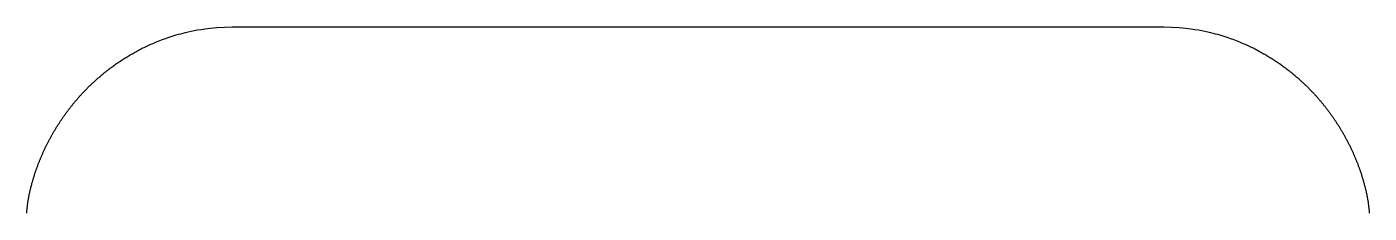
# Model space of a CAD drawing. Header units: metres. Extents: x -72 to 72, y 40 to 60.
import ezdxf

# ---------------------------------------------------------------- set-up
doc = ezdxf.new("R2010")
doc.units = ezdxf.units.M

msp = doc.modelspace()

# ---------------------------------------------------------------- linework, layer by layer
at = {"layer": 'PROFILE', "color": 1, "flags": 128}
msp.add_lwpolyline([(-72.03, 40), (-72.03, 40.07), (-72.03, 40.13), (-72.02, 40.2), (-72.02, 40.27), (-72.02, 40.33), (-72.01, 40.4), (-72, 40.47), (-72, 40.54), (-71.99, 40.6), (-71.98, 40.67), (-71.98, 40.74), (-71.97, 40.8), (-71.96, 40.87), (-71.95, 40.94), (-71.94, 41), (-71.93, 41.07), (-71.92, 41.14), (-71.91, 41.2), (-71.9, 41.27), (-71.89, 41.34), (-71.88, 41.4), (-71.87, 41.47), (-71.86, 41.54), (-71.84, 41.61), (-71.83, 41.67), (-71.82, 41.74), (-71.81, 41.81), (-71.79, 41.87), (-71.78, 41.94), (-71.77, 42.01), (-71.75, 42.07), (-71.74, 42.14), (-71.72, 42.21), (-71.71, 42.27), (-71.7, 42.34), (-71.68, 42.41), (-71.66, 42.47), (-71.65, 42.54), (-71.63, 42.61), (-71.62, 42.68), (-71.6, 42.74), (-71.58, 42.81), (-71.57, 42.88), (-71.55, 42.94), (-71.53, 43.01), (-71.51, 43.08), (-71.5, 43.14), (-71.48, 43.21), (-71.46, 43.28), (-71.44, 43.34), (-71.42, 43.41), (-71.4, 43.48), (-71.38, 43.55), (-71.37, 43.61), (-71.35, 43.68), (-71.33, 43.75), (-71.3, 43.81), (-71.28, 43.88), (-71.26, 43.95), (-71.24, 44.01), (-71.22, 44.08), (-71.2, 44.15), (-71.18, 44.21), (-71.16, 44.28), (-71.13, 44.35), (-71.11, 44.41), (-71.09, 44.48), (-71.07, 44.55), (-71.04, 44.62), (-71.02, 44.68), (-71, 44.75), (-70.97, 44.82), (-70.95, 44.88), (-70.92, 44.95), (-70.9, 45.02), (-70.87, 45.08), (-70.85, 45.15), (-70.82, 45.22), (-70.8, 45.28), (-70.77, 45.35), (-70.75, 45.42), (-70.72, 45.48), (-70.69, 45.55), (-70.67, 45.62), (-70.64, 45.69), (-70.61, 45.75), (-70.58, 45.82), (-70.56, 45.89), (-70.53, 45.95), (-70.5, 46.02), (-70.47, 46.09), (-70.44, 46.15), (-70.41, 46.22), (-70.39, 46.29), (-70.36, 46.35), (-70.33, 46.42), (-70.3, 46.49), (-70.27, 46.56), (-70.24, 46.62), (-70.2, 46.69), (-70.17, 46.76), (-70.14, 46.82), (-70.11, 46.89), (-70.08, 46.96), (-70.05, 47.02), (-70.02, 47.09), (-69.98, 47.16), (-69.95, 47.22), (-69.92, 47.29), (-69.88, 47.36), (-69.85, 47.42), (-69.82, 47.49), (-69.78, 47.56), (-69.75, 47.63), (-69.71, 47.69), (-69.68, 47.76), (-69.64, 47.83), (-69.61, 47.89), (-69.57, 47.96), (-69.54, 48.03), (-69.5, 48.09), (-69.46, 48.16), (-69.43, 48.23), (-69.39, 48.29), (-69.35, 48.36), (-69.31, 48.43), (-69.28, 48.49), (-69.24, 48.56), (-69.2, 48.63), (-69.16, 48.7), (-69.12, 48.76), (-69.08, 48.83), (-69.04, 48.9), (-69, 48.96), (-68.96, 49.03), (-68.92, 49.1), (-68.88, 49.16), (-68.84, 49.23), (-68.8, 49.3), (-68.75, 49.36), (-68.71, 49.43), (-68.67, 49.5), (-68.63, 49.57), (-68.58, 49.63), (-68.54, 49.7), (-68.5, 49.77), (-68.45, 49.83), (-68.41, 49.9), (-68.36, 49.97), (-68.32, 50.03), (-68.27, 50.1), (-68.23, 50.17), (-68.18, 50.23), (-68.13, 50.3), (-68.09, 50.37), (-68.04, 50.43), (-67.99, 50.5), (-67.94, 50.57), (-67.9, 50.64), (-67.85, 50.7), (-67.8, 50.77), (-67.75, 50.84), (-67.7, 50.9), (-67.65, 50.97), (-67.6, 51.04), (-67.55, 51.1), (-67.5, 51.17), (-67.45, 51.24), (-67.39, 51.3), (-67.34, 51.37), (-67.29, 51.44), (-67.24, 51.51), (-67.18, 51.57), (-67.13, 51.64), (-67.08, 51.71), (-67.02, 51.77), (-66.97, 51.84), (-66.91, 51.91), (-66.85, 51.97), (-66.8, 52.04), (-66.74, 52.11), (-66.68, 52.17), (-66.63, 52.24), (-66.57, 52.31), (-66.51, 52.37), (-66.45, 52.44), (-66.39, 52.51), (-66.33, 52.58), (-66.27, 52.64), (-66.21, 52.71), (-66.15, 52.78), (-66.09, 52.84), (-66.02, 52.91), (-65.96, 52.98), (-65.9, 53.04), (-65.83, 53.11), (-65.77, 53.18), (-65.71, 53.24), (-65.64, 53.31), (-65.57, 53.38), (-65.51, 53.44), (-65.44, 53.51), (-65.37, 53.58), (-65.31, 53.65), (-65.24, 53.71), (-65.17, 53.78), (-65.1, 53.85), (-65.03, 53.91), (-64.96, 53.98), (-64.88, 54.05), (-64.81, 54.11), (-64.74, 54.18), (-64.67, 54.25), (-64.59, 54.31), (-64.52, 54.38), (-64.44, 54.45), (-64.37, 54.52), (-64.29, 54.58), (-64.21, 54.65), (-64.13, 54.72), (-64.05, 54.78), (-63.98, 54.85), (-63.89, 54.92), (-63.81, 54.98), (-63.73, 55.05), (-63.65, 55.12), (-63.57, 55.18), (-63.48, 55.25), (-63.4, 55.32), (-63.31, 55.38), (-63.22, 55.45), (-63.14, 55.52), (-63.05, 55.59), (-62.96, 55.65), (-62.87, 55.72), (-62.78, 55.79), (-62.68, 55.85), (-62.59, 55.92), (-62.5, 55.99), (-62.4, 56.05), (-62.3, 56.12), (-62.21, 56.19), (-62.11, 56.25), (-62.01, 56.32), (-61.91, 56.39), (-61.8, 56.45), (-61.7, 56.52), (-61.6, 56.59), (-61.49, 56.66), (-61.38, 56.72), (-61.27, 56.79), (-61.16, 56.86), (-61.05, 56.92), (-60.94, 56.99), (-60.83, 57.06), (-60.71, 57.12), (-60.59, 57.19), (-60.47, 57.26), (-60.35, 57.32), (-60.23, 57.39), (-60.1, 57.46), (-59.97, 57.53), (-59.85, 57.59), (-59.71, 57.66), (-59.58, 57.73), (-59.45, 57.79), (-59.31, 57.86), (-59.17, 57.93), (-59.02, 57.99), (-58.88, 58.06), (-58.73, 58.13), (-58.58, 58.19), (-58.42, 58.26), (-58.26, 58.33), (-58.1, 58.39), (-57.94, 58.46), (-57.77, 58.53), (-57.59, 58.6), (-57.41, 58.66), (-57.23, 58.73), (-57.04, 58.8), (-56.85, 58.86), (-56.64, 58.93), (-56.44, 59), (-56.22, 59.06), (-56, 59.13), (-55.76, 59.2), (-55.52, 59.26), (-55.27, 59.33), (-55, 59.4), (-54.71, 59.46), (-54.41, 59.53), (-54.08, 59.6), (-53.72, 59.67), (-53.33, 59.73), (-52.88, 59.8), (-52.34, 59.87), (-51.64, 59.93), (-50, 60), (50, 60), (51.64, 59.93), (52.34, 59.87), (52.88, 59.8), (53.33, 59.73), (53.72, 59.67), (54.08, 59.6), (54.41, 59.53), (54.71, 59.46), (55, 59.4), (55.27, 59.33), (55.52, 59.26), (55.76, 59.2), (56, 59.13), (56.22, 59.06), (56.44, 59), (56.64, 58.93), (56.85, 58.86), (57.04, 58.8), (57.23, 58.73), (57.41, 58.66), (57.59, 58.6), (57.77, 58.53), (57.94, 58.46), (58.1, 58.39), (58.26, 58.33), (58.42, 58.26), (58.58, 58.19), (58.73, 58.13), (58.88, 58.06), (59.02, 57.99), (59.17, 57.93), (59.31, 57.86), (59.45, 57.79), (59.58, 57.73), (59.71, 57.66), (59.85, 57.59), (59.97, 57.53), (60.1, 57.46), (60.23, 57.39), (60.35, 57.32), (60.47, 57.26), (60.59, 57.19), (60.71, 57.12), (60.83, 57.06), (60.94, 56.99), (61.05, 56.92), (61.16, 56.86), (61.27, 56.79), (61.38, 56.72), (61.49, 56.66), (61.6, 56.59), (61.7, 56.52), (61.8, 56.45), (61.91, 56.39), (62.01, 56.32), (62.11, 56.25), (62.21, 56.19), (62.3, 56.12), (62.4, 56.05), (62.5, 55.99), (62.59, 55.92), (62.68, 55.85), (62.78, 55.79), (62.87, 55.72), (62.96, 55.65), (63.05, 55.59), (63.14, 55.52), (63.22, 55.45), (63.31, 55.38), (63.4, 55.32), (63.48, 55.25), (63.57, 55.18), (63.65, 55.12), (63.73, 55.05), (63.81, 54.98), (63.89, 54.92), (63.98, 54.85), (64.05, 54.78), (64.13, 54.72), (64.21, 54.65), (64.29, 54.58), (64.37, 54.52), (64.44, 54.45), (64.52, 54.38), (64.59, 54.31), (64.67, 54.25), (64.74, 54.18), (64.81, 54.11), (64.88, 54.05), (64.96, 53.98), (65.03, 53.91), (65.1, 53.85), (65.17, 53.78), (65.24, 53.71), (65.31, 53.65), (65.37, 53.58), (65.44, 53.51), (65.51, 53.44), (65.57, 53.38), (65.64, 53.31), (65.71, 53.24), (65.77, 53.18), (65.83, 53.11), (65.9, 53.04), (65.96, 52.98), (66.02, 52.91), (66.09, 52.84), (66.15, 52.78), (66.21, 52.71), (66.27, 52.64), (66.33, 52.58), (66.39, 52.51), (66.45, 52.44), (66.51, 52.37), (66.57, 52.31), (66.63, 52.24), (66.68, 52.17), (66.74, 52.11), (66.8, 52.04), (66.85, 51.97), (66.91, 51.91), (66.97, 51.84), (67.02, 51.77), (67.08, 51.71), (67.13, 51.64), (67.18, 51.57), (67.24, 51.51), (67.29, 51.44), (67.34, 51.37), (67.39, 51.3), (67.45, 51.24), (67.5, 51.17), (67.55, 51.1), (67.6, 51.04), (67.65, 50.97), (67.7, 50.9), (67.75, 50.84), (67.8, 50.77), (67.85, 50.7), (67.9, 50.64), (67.94, 50.57), (67.99, 50.5), (68.04, 50.43), (68.09, 50.37), (68.13, 50.3), (68.18, 50.23), (68.23, 50.17), (68.27, 50.1), (68.32, 50.03), (68.36, 49.97), (68.41, 49.9), (68.45, 49.83), (68.5, 49.77), (68.54, 49.7), (68.58, 49.63), (68.63, 49.57), (68.67, 49.5), (68.71, 49.43), (68.75, 49.36), (68.8, 49.3), (68.84, 49.23), (68.88, 49.16), (68.92, 49.1), (68.96, 49.03), (69, 48.96), (69.04, 48.9), (69.08, 48.83), (69.12, 48.76), (69.16, 48.7), (69.2, 48.63), (69.24, 48.56), (69.28, 48.49), (69.31, 48.43), (69.35, 48.36), (69.39, 48.29), (69.43, 48.23), (69.46, 48.16), (69.5, 48.09), (69.54, 48.03), (69.57, 47.96), (69.61, 47.89), (69.64, 47.83), (69.68, 47.76), (69.71, 47.69), (69.75, 47.63), (69.78, 47.56), (69.82, 47.49), (69.85, 47.42), (69.88, 47.36), (69.92, 47.29), (69.95, 47.22), (69.98, 47.16), (70.02, 47.09), (70.05, 47.02), (70.08, 46.96), (70.11, 46.89), (70.14, 46.82), (70.17, 46.76), (70.2, 46.69), (70.24, 46.62), (70.27, 46.56), (70.3, 46.49), (70.33, 46.42), (70.36, 46.35), (70.39, 46.29), (70.41, 46.22), (70.44, 46.15), (70.47, 46.09), (70.5, 46.02), (70.53, 45.95), (70.56, 45.89), (70.58, 45.82), (70.61, 45.75), (70.64, 45.69), (70.67, 45.62), (70.69, 45.55), (70.72, 45.48), (70.75, 45.42), (70.77, 45.35), (70.8, 45.28), (70.82, 45.22), (70.85, 45.15), (70.87, 45.08), (70.9, 45.02), (70.92, 44.95), (70.95, 44.88), (70.97, 44.82), (71, 44.75), (71.02, 44.68), (71.04, 44.62), (71.07, 44.55), (71.09, 44.48), (71.11, 44.41), (71.13, 44.35), (71.16, 44.28), (71.18, 44.21), (71.2, 44.15), (71.22, 44.08), (71.24, 44.01), (71.26, 43.95), (71.28, 43.88), (71.3, 43.81), (71.33, 43.75), (71.35, 43.68), (71.37, 43.61), (71.38, 43.55), (71.4, 43.48), (71.42, 43.41), (71.44, 43.34), (71.46, 43.28), (71.48, 43.21), (71.5, 43.14), (71.51, 43.08), (71.53, 43.01), (71.55, 42.94), (71.57, 42.88), (71.58, 42.81), (71.6, 42.74), (71.62, 42.68), (71.63, 42.61), (71.65, 42.54), (71.66, 42.47), (71.68, 42.41), (71.7, 42.34), (71.71, 42.27), (71.72, 42.21), (71.74, 42.14), (71.75, 42.07), (71.77, 42.01), (71.78, 41.94), (71.79, 41.87), (71.81, 41.81), (71.82, 41.74), (71.83, 41.67), (71.84, 41.61), (71.86, 41.54), (71.87, 41.47), (71.88, 41.4), (71.89, 41.34), (71.9, 41.27), (71.91, 41.2), (71.92, 41.14), (71.93, 41.07), (71.94, 41), (71.95, 40.94), (71.96, 40.87), (71.97, 40.8), (71.98, 40.74), (71.98, 40.67), (71.99, 40.6), (72, 40.54), (72, 40.47), (72.01, 40.4), (72.02, 40.33), (72.02, 40.27), (72.02, 40.2), (72.03, 40.13), (72.03, 40.07), (72.03, 40)], dxfattribs=at)

doc.saveas('drawing.dxf')
